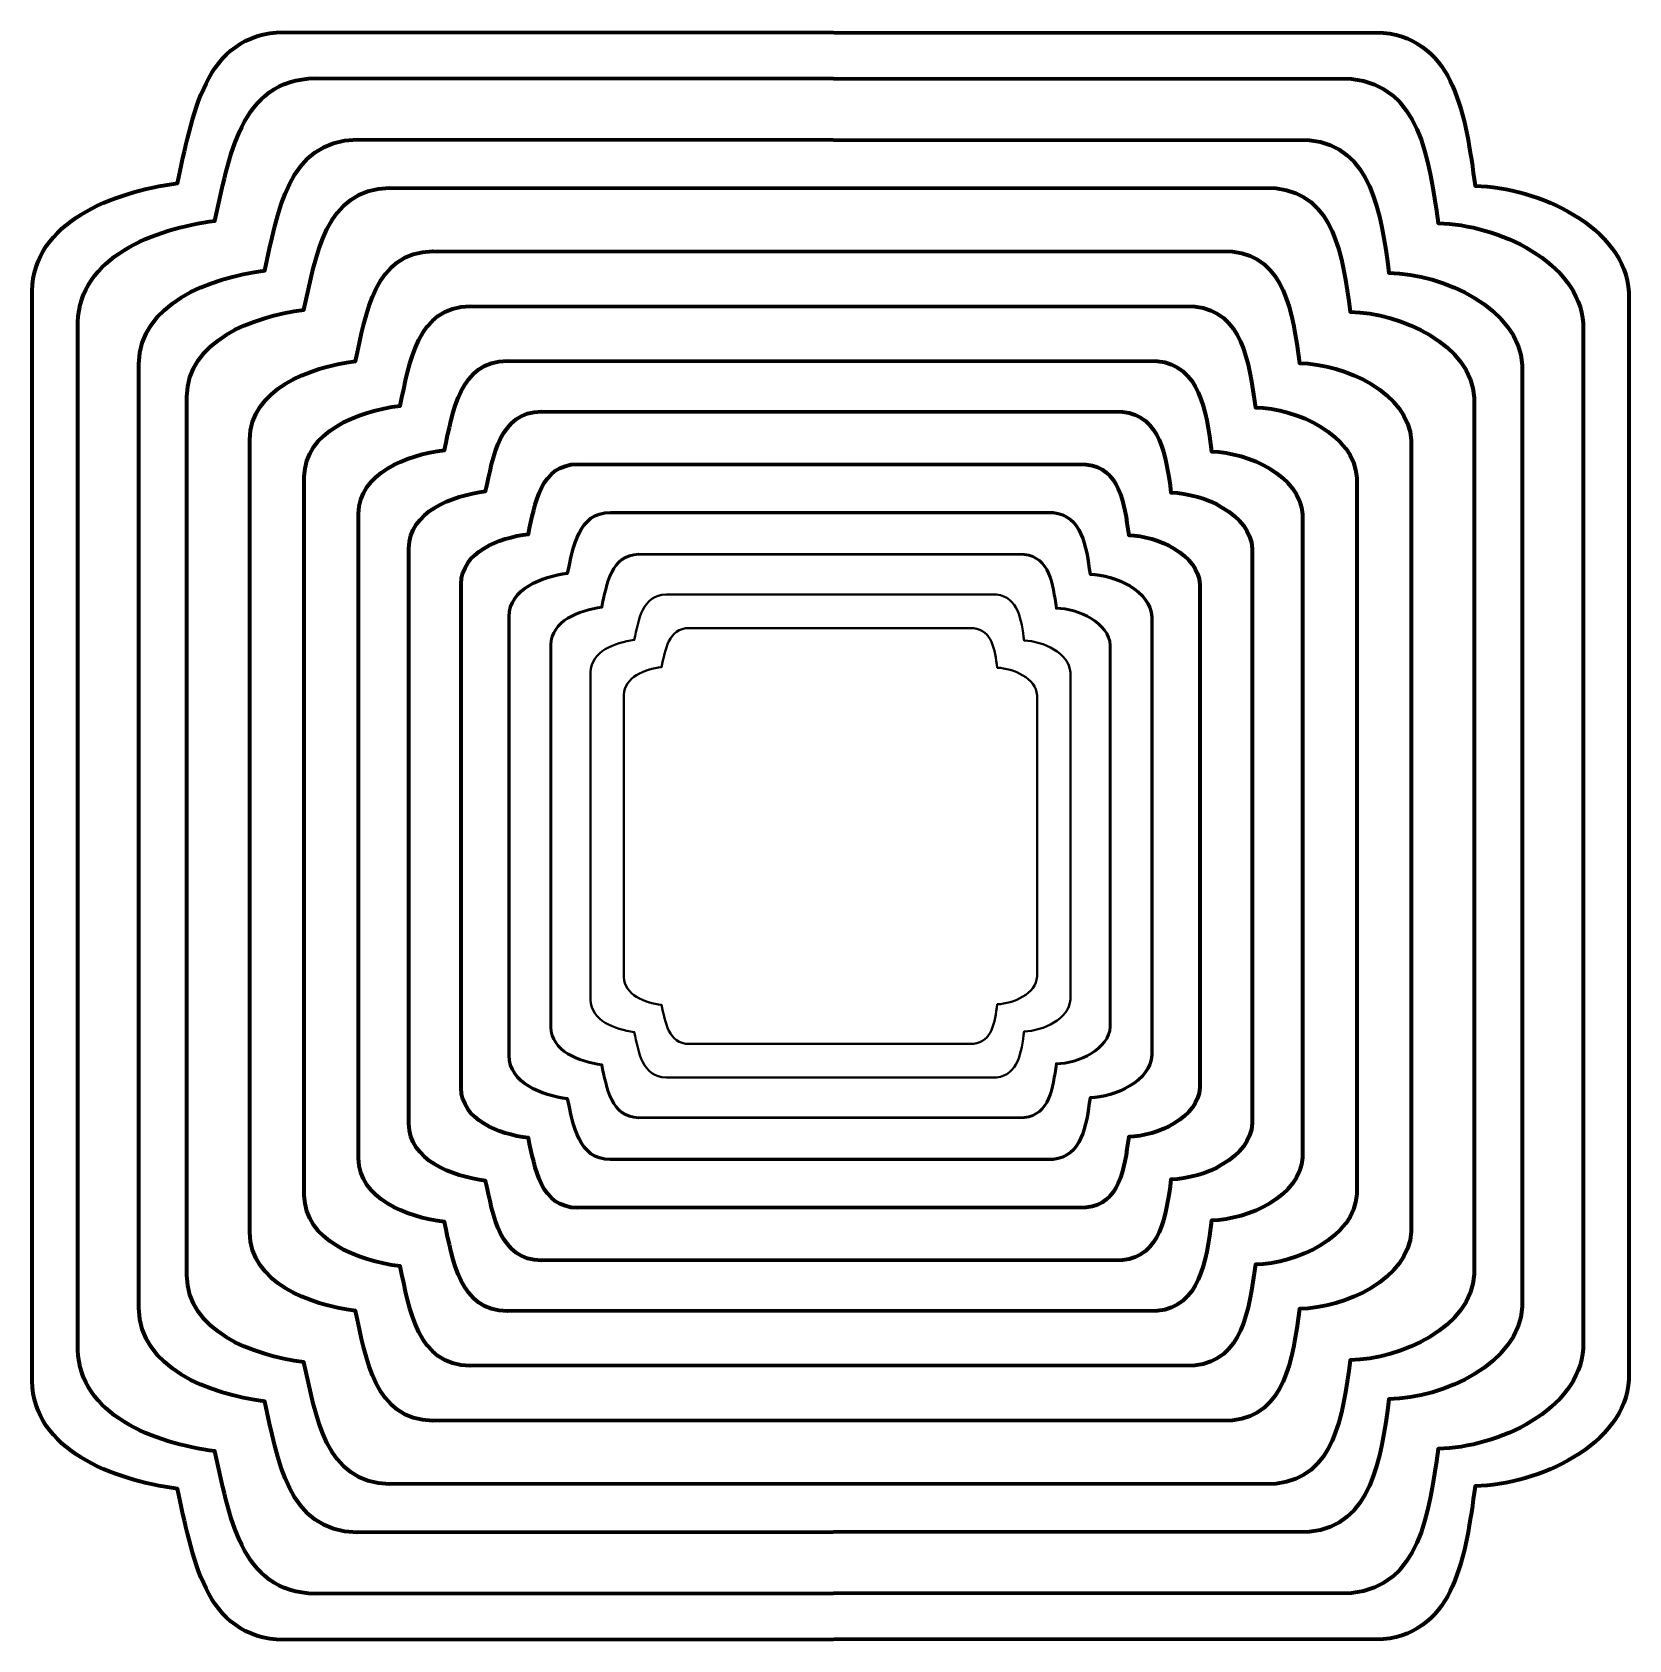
# Model space of a CAD drawing. Header units: centimetres. Extents: x -7.1 to 7.1, y -7.1 to 7.1.
import ezdxf

# ---------------------------------------------------------------- set-up
doc = ezdxf.new("R2010")
doc.units = ezdxf.units.CM
doc.header["$MEASUREMENT"] = 0
doc.layers.add('Layer 1', color=7, linetype='Continuous')

msp = doc.modelspace()

# ---------------------------------------------------------------- linework, layer by layer
at = {"layer": 'Layer 1', "color": 28, "lineweight": 140}
for points in [[(-4.83934, 7.11782), (-5.55296, 7.1078), (-5.65232, 6.36143), (-5.78256, 5.77967), (-5.78256, 5.77967), (-6.35643, 5.70368), (-7.05781, 5.43526), (-7.06959, 4.82718), (-7.06959, 4.82718), (-7.06959, 4.82718), (-7.06959, -4.82794), (-7.06959, -4.82794), (-7.06959, -4.82794), (-7.05781, -5.43603), (-6.35643, -5.70443), (-5.78256, -5.78043), (-5.78256, -5.78043), (-5.65233, -6.36218), (-5.55298, -7.10857), (-4.83934, -7.11858), (-4.83934, -7.11858), (-4.83934, -7.11858), (4.89474, -7.11394), (4.89474, -7.11394), (4.89474, -7.11394), (5.53142, -7.04433), (5.62296, -6.37699), (5.70784, -5.75721), (5.70784, -5.75721), (6.26372, -5.74701), (7.03659, -5.39267), (7.06923, -4.814), (7.06923, -4.814), (7.06923, -4.814), (7.06923, 4.81323), (7.06923, 4.81323), (7.06923, 4.81323), (7.0366, 5.39192), (6.26373, 5.74625), (5.70785, 5.75645), (5.70785, 5.75645), (5.62296, 6.37625), (5.53142, 7.04357), (4.89474, 7.11318), (4.89474, 7.11318), (4.89474, 7.11318), (-4.83934, 7.11782), (-4.83934, 7.11782)], [(-4.56145, 6.70906), (-5.23411, 6.6996), (-5.32776, 5.9961), (-5.45051, 5.44775), (-5.45051, 5.44775), (-5.99142, 5.37611), (-6.65254, 5.12312), (-6.66363, 4.54996), (-6.66363, 4.54996), (-6.66363, 4.54996), (-6.66363, -4.55072), (-6.66363, -4.55072), (-6.66363, -4.55072), (-6.65254, -5.12389), (-5.99142, -5.37688), (-5.45051, -5.44851), (-5.45051, -5.44851), (-5.32776, -5.99685), (-5.2341, -6.70039), (-4.56145, -6.70982), (-4.56145, -6.70982), (-4.56145, -6.70982), (4.61364, -6.70545), (4.61364, -6.70545), (4.61364, -6.70545), (5.21375, -6.63984), (5.30005, -6.01082), (5.38006, -5.42663), (5.38006, -5.42663), (5.90402, -5.41701), (6.63252, -5.08302), (6.66328, -4.53758), (6.66328, -4.53758), (6.66328, -4.53758), (6.66328, 4.53681), (6.66328, 4.53681), (6.66328, 4.53681), (6.63252, 5.08228), (5.90402, 5.41625), (5.38006, 5.42587), (5.38006, 5.42587), (5.30005, 6.01007), (5.21376, 6.63908), (4.61364, 6.70469), (4.61364, 6.70469), (4.61364, 6.70469), (-4.56145, 6.70906), (-4.56145, 6.70906)]]:
    msp.add_open_spline(points, degree=3, knots=[0, 0, 0, 0, 0.07692308, 0.07692308, 0.07692308, 0.07692308, 0.15384615, 0.15384615, 0.15384615, 0.15384615, 0.23076923, 0.23076923, 0.23076923, 0.23076923, 0.30769231, 0.30769231, 0.30769231, 0.30769231, 0.38461538, 0.38461538, 0.38461538, 0.38461538, 0.46153846, 0.46153846, 0.46153846, 0.46153846, 0.53846154, 0.53846154, 0.53846154, 0.53846154, 0.61538462, 0.61538462, 0.61538462, 0.61538462, 0.69230769, 0.69230769, 0.69230769, 0.69230769, 0.76923077, 0.76923077, 0.76923077, 0.76923077, 0.84615385, 0.84615385, 0.84615385, 0.84615385, 1, 1, 1, 1], dxfattribs=at)
at = {"layer": 'Layer 1', "color": 26, "lineweight": 120}
msp.add_open_spline([(-4.19264, 6.16656), (-4.81091, 6.15788), (-4.89698, 5.51124), (-5.00982, 5.00723), (-5.00982, 5.00723), (-5.50697, 4.94139), (-6.11464, 4.70884), (-6.12484, 4.18202), (-6.12484, 4.18202), (-6.12484, 4.18202), (-6.12484, -4.1828), (-6.12484, -4.1828), (-6.12484, -4.1828), (-6.11464, -4.70963), (-5.50697, -4.94217), (-5.00982, -5.008), (-5.00982, -5.008), (-4.89698, -5.51201), (-4.81093, -6.15866), (-4.19264, -6.16733), (-4.19264, -6.16733), (-4.19264, -6.16733), (4.2406, -6.16332), (4.2406, -6.16332), (4.2406, -6.16332), (4.79218, -6.10301), (4.87149, -5.52484), (4.94505, -4.98791), (4.94505, -4.98791), (5.42665, -4.97905), (6.09623, -4.67208), (6.12451, -4.17074), (6.12451, -4.17074), (6.12451, -4.17074), (6.12451, 4.16993), (6.12451, 4.16993), (6.12451, 4.16993), (6.09622, 4.6713), (5.42664, 4.97829), (4.94504, 4.98712), (4.94504, 4.98712), (4.87149, 5.5241), (4.79218, 6.10224), (4.2406, 6.16255), (4.2406, 6.16255), (4.2406, 6.16255), (-4.19264, 6.16656), (-4.19264, 6.16656)], degree=3, knots=[0, 0, 0, 0, 0.07692308, 0.07692308, 0.07692308, 0.07692308, 0.15384615, 0.15384615, 0.15384615, 0.15384615, 0.23076923, 0.23076923, 0.23076923, 0.23076923, 0.30769231, 0.30769231, 0.30769231, 0.30769231, 0.38461538, 0.38461538, 0.38461538, 0.38461538, 0.46153846, 0.46153846, 0.46153846, 0.46153846, 0.53846154, 0.53846154, 0.53846154, 0.53846154, 0.61538462, 0.61538462, 0.61538462, 0.61538462, 0.69230769, 0.69230769, 0.69230769, 0.69230769, 0.76923077, 0.76923077, 0.76923077, 0.76923077, 0.84615385, 0.84615385, 0.84615385, 0.84615385, 1, 1, 1, 1], dxfattribs=at)
at = {"layer": 'Layer 1', "color": 17, "lineweight": 120}
msp.add_open_spline([(-3.90213, 5.73922), (-4.47755, 5.73115), (-4.55767, 5.12932), (-4.66267, 4.66024), (-4.66267, 4.66024), (-5.12539, 4.59895), (-5.69095, 4.38252), (-5.70043, 3.89222), (-5.70043, 3.89222), (-5.70043, 3.89222), (-5.70043, -3.89296), (-5.70043, -3.89296), (-5.70043, -3.89296), (-5.69094, -4.38329), (-5.12538, -4.59971), (-4.66267, -4.66098), (-4.66267, -4.66098), (-4.55767, -5.13006), (-4.47754, -5.73191), (-3.90213, -5.73997), (-3.90213, -5.73997), (-3.90213, -5.73997), (3.94674, -5.73624), (3.94674, -5.73624), (3.94674, -5.73624), (4.46008, -5.68011), (4.53389, -5.14201), (4.60234, -4.64228), (4.60234, -4.64228), (5.05059, -4.63403), (5.67376, -4.34833), (5.70008, -3.88174), (5.70008, -3.88174), (5.70008, -3.88174), (5.70008, 3.88097), (5.70008, 3.88097), (5.70008, 3.88097), (5.67376, 4.34757), (5.05059, 4.63328), (4.60234, 4.6415), (4.60234, 4.6415), (4.53389, 5.14128), (4.46008, 5.67935), (3.94674, 5.73548), (3.94674, 5.73548), (3.94674, 5.73548), (-3.90213, 5.73922), (-3.90213, 5.73922)], degree=3, knots=[0, 0, 0, 0, 0.07692308, 0.07692308, 0.07692308, 0.07692308, 0.15384615, 0.15384615, 0.15384615, 0.15384615, 0.23076923, 0.23076923, 0.23076923, 0.23076923, 0.30769231, 0.30769231, 0.30769231, 0.30769231, 0.38461538, 0.38461538, 0.38461538, 0.38461538, 0.46153846, 0.46153846, 0.46153846, 0.46153846, 0.53846154, 0.53846154, 0.53846154, 0.53846154, 0.61538462, 0.61538462, 0.61538462, 0.61538462, 0.69230769, 0.69230769, 0.69230769, 0.69230769, 0.76923077, 0.76923077, 0.76923077, 0.76923077, 0.84615385, 0.84615385, 0.84615385, 0.84615385, 1, 1, 1, 1], dxfattribs=at)
at = {"layer": 'Layer 1', "color": 22, "lineweight": 106}
msp.add_open_spline([(-3.5206, 5.17801), (-4.03976, 5.17072), (-4.11205, 4.62773), (-4.20679, 4.20452), (-4.20679, 4.20452), (-4.62426, 4.14922), (-5.13453, 3.95394), (-5.14308, 3.5116), (-5.14308, 3.5116), (-5.14308, 3.5116), (-5.14308, -3.51236), (-5.14308, -3.51236), (-5.14308, -3.51236), (-5.13453, -3.95474), (-4.62427, -4.14999), (-4.20679, -4.20528), (-4.20679, -4.20528), (-4.11205, -4.62848), (-4.03977, -5.17148), (-3.5206, -5.17877), (-3.5206, -5.17877), (-3.5206, -5.17877), (3.5608, -5.17539), (3.5608, -5.17539), (3.5608, -5.17539), (4.02396, -5.12475), (4.09056, -4.63928), (4.15232, -4.1884), (4.15232, -4.1884), (4.55672, -4.18094), (5.11897, -3.92318), (5.14271, -3.50223), (5.14271, -3.50223), (5.14271, -3.50223), (5.14271, 3.50147), (5.14271, 3.50147), (5.14271, 3.50147), (5.11897, 3.92244), (4.55672, 4.18021), (4.15232, 4.18763), (4.15232, 4.18763), (4.09056, 4.63854), (4.02396, 5.12401), (3.5608, 5.17465), (3.5608, 5.17465), (3.5608, 5.17465), (-3.5206, 5.17803), (-3.5206, 5.17803), (-3.5206, 5.17803), (-3.5206, 5.17803), (-3.5206, 5.17801), (-3.5206, 5.17801)], degree=3, knots=[0, 0, 0, 0, 0.07142857, 0.07142857, 0.07142857, 0.07142857, 0.14285714, 0.14285714, 0.14285714, 0.14285714, 0.21428571, 0.21428571, 0.21428571, 0.21428571, 0.28571429, 0.28571429, 0.28571429, 0.28571429, 0.35714286, 0.35714286, 0.35714286, 0.35714286, 0.42857143, 0.42857143, 0.42857143, 0.42857143, 0.5, 0.5, 0.5, 0.5, 0.57142857, 0.57142857, 0.57142857, 0.57142857, 0.64285714, 0.64285714, 0.64285714, 0.64285714, 0.71428571, 0.71428571, 0.71428571, 0.71428571, 0.78571429, 0.78571429, 0.78571429, 0.78571429, 0.85714286, 0.85714286, 0.85714286, 0.85714286, 1, 1, 1, 1], dxfattribs=at)
at = {"layer": 'Layer 1', "color": 13, "lineweight": 100}
msp.add_open_spline([(-3.18994, 4.69163), (-3.66033, 4.68503), (-3.72584, 4.19305), (-3.81167, 3.8096), (-3.81167, 3.8096), (-4.18993, 3.75949), (-4.65228, 3.58256), (-4.66003, 3.18175), (-4.66003, 3.18175), (-4.66003, 3.18175), (-4.66003, -3.18249), (-4.66003, -3.18249), (-4.66003, -3.18249), (-4.65228, -3.58331), (-4.18994, -3.76024), (-3.81167, -3.81032), (-3.81167, -3.81032), (-3.72584, -4.19379), (-3.66034, -4.68579), (-3.18994, -4.69238), (-3.18994, -4.69238), (-3.18994, -4.69238), (3.22634, -4.68933), (3.22634, -4.68933), (3.22634, -4.68933), (3.646, -4.64345), (3.70633, -4.20357), (3.7623, -3.79503), (3.7623, -3.79503), (4.12873, -3.78828), (4.63816, -3.55473), (4.65968, -3.17331), (4.65968, -3.17331), (4.65968, -3.17331), (4.65968, 3.17257), (4.65968, 3.17257), (4.65968, 3.17257), (4.63817, 3.554), (4.12873, 3.78757), (3.7623, 3.79429), (3.7623, 3.79429), (3.70634, 4.20284), (3.646, 4.64271), (3.22634, 4.6886), (3.22634, 4.6886), (3.22634, 4.6886), (-3.18994, 4.69163), (-3.18994, 4.69163)], degree=3, knots=[0, 0, 0, 0, 0.07692308, 0.07692308, 0.07692308, 0.07692308, 0.15384615, 0.15384615, 0.15384615, 0.15384615, 0.23076923, 0.23076923, 0.23076923, 0.23076923, 0.30769231, 0.30769231, 0.30769231, 0.30769231, 0.38461538, 0.38461538, 0.38461538, 0.38461538, 0.46153846, 0.46153846, 0.46153846, 0.46153846, 0.53846154, 0.53846154, 0.53846154, 0.53846154, 0.61538462, 0.61538462, 0.61538462, 0.61538462, 0.69230769, 0.69230769, 0.69230769, 0.69230769, 0.76923077, 0.76923077, 0.76923077, 0.76923077, 0.84615385, 0.84615385, 0.84615385, 0.84615385, 1, 1, 1, 1], dxfattribs=at)
at = {"layer": 'Layer 1', "color": 9, "lineweight": 90}
msp.add_open_spline([(-2.86153, 4.20854), (-3.28349, 4.20262), (-3.34225, 3.7613), (-3.41925, 3.41732), (-3.41925, 3.41732), (-3.75857, 3.37237), (-4.17331, 3.21365), (-4.18025, 2.85412), (-4.18025, 2.85412), (-4.18025, 2.85412), (-4.18025, -2.85488), (-4.18025, -2.85488), (-4.18025, -2.85488), (-4.17331, -3.21443), (-3.75857, -3.37315), (-3.41925, -3.41806), (-3.41925, -3.41806), (-3.34225, -3.76205), (-3.2835, -4.2034), (-2.86153, -4.2093), (-2.86153, -4.2093), (-2.86153, -4.2093), (2.89414, -4.20657), (2.89414, -4.20657), (2.89414, -4.20657), (3.27059, -4.16541), (3.32471, -3.77083), (3.37492, -3.40435), (3.37492, -3.40435), (3.70361, -3.3983), (4.16061, -3.18879), (4.1799, -2.84664), (4.1799, -2.84664), (4.1799, -2.84664), (4.1799, 2.84587), (4.1799, 2.84587), (4.1799, 2.84587), (4.1606, 3.18804), (3.70361, 3.39756), (3.37492, 3.40358), (3.37492, 3.40358), (3.32471, 3.77007), (3.27059, 4.16464), (2.89414, 4.20581), (2.89414, 4.20581), (2.89414, 4.20581), (-2.86153, 4.20853), (-2.86153, 4.20853), (-2.86153, 4.20853), (-2.86153, 4.20853), (-2.86153, 4.20854), (-2.86153, 4.20854)], degree=3, knots=[0, 0, 0, 0, 0.07142857, 0.07142857, 0.07142857, 0.07142857, 0.14285714, 0.14285714, 0.14285714, 0.14285714, 0.21428571, 0.21428571, 0.21428571, 0.21428571, 0.28571429, 0.28571429, 0.28571429, 0.28571429, 0.35714286, 0.35714286, 0.35714286, 0.35714286, 0.42857143, 0.42857143, 0.42857143, 0.42857143, 0.5, 0.5, 0.5, 0.5, 0.57142857, 0.57142857, 0.57142857, 0.57142857, 0.64285714, 0.64285714, 0.64285714, 0.64285714, 0.71428571, 0.71428571, 0.71428571, 0.71428571, 0.78571429, 0.78571429, 0.78571429, 0.78571429, 0.85714286, 0.85714286, 0.85714286, 0.85714286, 1, 1, 1, 1], dxfattribs=at)
at = {"layer": 'Layer 1', "color": 30, "lineweight": 80}
msp.add_open_spline([(-2.55631, 3.75956), (-2.93327, 3.75428), (-2.98575, 3.36003), (-3.05453, 3.05275), (-3.05453, 3.05275), (-3.35766, 3.01259), (-3.72815, 2.87081), (-3.73435, 2.54962), (-3.73435, 2.54962), (-3.73435, 2.54962), (-3.73435, -2.55039), (-3.73435, -2.55039), (-3.73435, -2.55039), (-3.72815, -2.87159), (-3.35766, -3.01337), (-3.05453, -3.0535), (-3.05453, -3.0535), (-2.98575, -3.3608), (-2.93326, -3.75508), (-2.55631, -3.76034), (-2.55631, -3.76034), (-2.55631, -3.76034), (2.5854, -3.7579), (2.5854, -3.7579), (2.5854, -3.7579), (2.92169, -3.72113), (2.97004, -3.36863), (3.01489, -3.04125), (3.01489, -3.04125), (3.30854, -3.03585), (3.71679, -2.84869), (3.73403, -2.54304), (3.73403, -2.54304), (3.73403, -2.54304), (3.73403, 2.54226), (3.73403, 2.54226), (3.73403, 2.54226), (3.7168, 2.84792), (3.30854, 3.0351), (3.01489, 3.04046), (3.01489, 3.04046), (2.97005, 3.36786), (2.9217, 3.72034), (2.5854, 3.75713), (2.5854, 3.75713), (2.5854, 3.75713), (-2.55631, 3.75955), (-2.55631, 3.75955), (-2.55631, 3.75955), (-2.55631, 3.75955), (-2.55631, 3.75956), (-2.55631, 3.75956)], degree=3, knots=[0, 0, 0, 0, 0.07142857, 0.07142857, 0.07142857, 0.07142857, 0.14285714, 0.14285714, 0.14285714, 0.14285714, 0.21428571, 0.21428571, 0.21428571, 0.21428571, 0.28571429, 0.28571429, 0.28571429, 0.28571429, 0.35714286, 0.35714286, 0.35714286, 0.35714286, 0.42857143, 0.42857143, 0.42857143, 0.42857143, 0.5, 0.5, 0.5, 0.5, 0.57142857, 0.57142857, 0.57142857, 0.57142857, 0.64285714, 0.64285714, 0.64285714, 0.64285714, 0.71428571, 0.71428571, 0.71428571, 0.71428571, 0.78571429, 0.78571429, 0.78571429, 0.78571429, 0.85714286, 0.85714286, 0.85714286, 0.85714286, 1, 1, 1, 1], dxfattribs=at)
at = {"layer": 'Layer 1', "color": 30, "lineweight": 70}
msp.add_open_spline([(-2.23907, 3.2929), (-2.56924, 3.28828), (-2.61521, 2.94298), (-2.67547, 2.67383), (-2.67547, 2.67383), (-2.94097, 2.63864), (-3.26549, 2.51445), (-3.2709, 2.23313), (-3.2709, 2.23313), (-3.2709, 2.23313), (-3.2709, -2.23389), (-3.2709, -2.23389), (-3.2709, -2.23389), (-3.26549, -2.51523), (-2.94097, -2.63942), (-2.67547, -2.67457), (-2.67547, -2.67457), (-2.61521, -2.94373), (-2.56924, -3.28906), (-2.23907, -3.29367), (-2.23907, -3.29367), (-2.23907, -3.29367), (2.26449, -3.29154), (2.26449, -3.29154), (2.26449, -3.29154), (2.55905, -3.25934), (2.60141, -2.95059), (2.64067, -2.66383), (2.64067, -2.66383), (2.89786, -2.65911), (3.25544, -2.49516), (3.27054, -2.22746), (3.27054, -2.22746), (3.27054, -2.22746), (3.27054, 2.2267), (3.27054, 2.2267), (3.27054, 2.2267), (3.25545, 2.49442), (2.89787, 2.65837), (2.64067, 2.66305), (2.64067, 2.66305), (2.6014, 2.94983), (2.55904, 3.25857), (2.26449, 3.29079), (2.26449, 3.29079), (2.26449, 3.29079), (-2.23907, 3.2929), (-2.23907, 3.2929)], degree=3, knots=[0, 0, 0, 0, 0.07692308, 0.07692308, 0.07692308, 0.07692308, 0.15384615, 0.15384615, 0.15384615, 0.15384615, 0.23076923, 0.23076923, 0.23076923, 0.23076923, 0.30769231, 0.30769231, 0.30769231, 0.30769231, 0.38461538, 0.38461538, 0.38461538, 0.38461538, 0.46153846, 0.46153846, 0.46153846, 0.46153846, 0.53846154, 0.53846154, 0.53846154, 0.53846154, 0.61538462, 0.61538462, 0.61538462, 0.61538462, 0.69230769, 0.69230769, 0.69230769, 0.69230769, 0.76923077, 0.76923077, 0.76923077, 0.76923077, 0.84615385, 0.84615385, 0.84615385, 0.84615385, 1, 1, 1, 1], dxfattribs=at)
at = {"layer": 'Layer 1', "color": 31, "lineweight": 60}
msp.add_open_spline([(-1.94856, 2.86556), (-2.23587, 2.86153), (-2.27589, 2.56104), (-2.32833, 2.32684), (-2.32833, 2.32684), (-2.55938, 2.29621), (-2.84178, 2.18813), (-2.84649, 1.94331), (-2.84649, 1.94331), (-2.84649, 1.94331), (-2.84649, -1.94407), (-2.84649, -1.94407), (-2.84649, -1.94407), (-2.84178, -2.18889), (-2.55938, -2.29697), (-2.32833, -2.32755), (-2.32833, -2.32755), (-2.27589, -2.5618), (-2.23588, -2.8623), (-1.94856, -2.86632), (-1.94856, -2.86632), (-1.94856, -2.86632), (1.97063, -2.86447), (1.97063, -2.86447), (1.97063, -2.86447), (2.22694, -2.83645), (2.26382, -2.56777), (2.29799, -2.31821), (2.29799, -2.31821), (2.52182, -2.31411), (2.833, -2.17143), (2.84612, -1.93846), (2.84612, -1.93846), (2.84612, -1.93846), (2.84612, 1.93772), (2.84612, 1.93772), (2.84612, 1.93772), (2.83299, 2.17069), (2.52181, 2.31337), (2.29799, 2.31744), (2.29799, 2.31744), (2.26382, 2.56702), (2.22695, 2.83569), (1.97063, 2.86371), (1.97063, 2.86371), (1.97063, 2.86371), (-1.94856, 2.86555), (-1.94856, 2.86555), (-1.94856, 2.86555), (-1.94856, 2.86555), (-1.94856, 2.86556), (-1.94856, 2.86556)], degree=3, knots=[0, 0, 0, 0, 0.07142857, 0.07142857, 0.07142857, 0.07142857, 0.14285714, 0.14285714, 0.14285714, 0.14285714, 0.21428571, 0.21428571, 0.21428571, 0.21428571, 0.28571429, 0.28571429, 0.28571429, 0.28571429, 0.35714286, 0.35714286, 0.35714286, 0.35714286, 0.42857143, 0.42857143, 0.42857143, 0.42857143, 0.5, 0.5, 0.5, 0.5, 0.57142857, 0.57142857, 0.57142857, 0.57142857, 0.64285714, 0.64285714, 0.64285714, 0.64285714, 0.71428571, 0.71428571, 0.71428571, 0.71428571, 0.78571429, 0.78571429, 0.78571429, 0.78571429, 0.85714286, 0.85714286, 0.85714286, 0.85714286, 1, 1, 1, 1], dxfattribs=at)
at = {"layer": 'Layer 1', "color": 31, "lineweight": 53}
msp.add_open_spline([(-1.69593, 2.49396), (-1.94599, 2.49047), (-1.98082, 2.22893), (-2.02647, 2.02509), (-2.02647, 2.02509), (-2.22756, 1.99845), (-2.47334, 1.90438), (-2.47743, 1.6913), (-2.47743, 1.6913), (-2.47743, 1.6913), (-2.47743, -1.69204), (-2.47743, -1.69204), (-2.47743, -1.69204), (-2.47334, -1.90512), (-2.22757, -1.99918), (-2.02647, -2.02579), (-2.02647, -2.02579), (-1.98082, -2.22968), (-1.94599, -2.49121), (-1.69593, -2.49471), (-1.69593, -2.49471), (-1.69593, -2.49471), (1.7151, -2.4931), (1.7151, -2.4931), (1.7151, -2.4931), (1.93817, -2.46872), (1.97028, -2.23487), (2.00002, -2.01767), (2.00002, -2.01767), (2.19481, -2.0141), (2.46565, -1.88992), (2.47708, -1.68716), (2.47708, -1.68716), (2.47708, -1.68716), (2.47708, 1.68644), (2.47708, 1.68644), (2.47708, 1.68644), (2.46565, 1.8892), (2.19481, 2.01338), (2.00002, 2.01692), (2.00002, 2.01692), (1.97028, 2.23415), (1.93817, 2.46798), (1.7151, 2.49236), (1.7151, 2.49236), (1.7151, 2.49236), (-1.69593, 2.49396), (-1.69593, 2.49396)], degree=3, knots=[0, 0, 0, 0, 0.07692308, 0.07692308, 0.07692308, 0.07692308, 0.15384615, 0.15384615, 0.15384615, 0.15384615, 0.23076923, 0.23076923, 0.23076923, 0.23076923, 0.30769231, 0.30769231, 0.30769231, 0.30769231, 0.38461538, 0.38461538, 0.38461538, 0.38461538, 0.46153846, 0.46153846, 0.46153846, 0.46153846, 0.53846154, 0.53846154, 0.53846154, 0.53846154, 0.61538462, 0.61538462, 0.61538462, 0.61538462, 0.69230769, 0.69230769, 0.69230769, 0.69230769, 0.76923077, 0.76923077, 0.76923077, 0.76923077, 0.84615385, 0.84615385, 0.84615385, 0.84615385, 1, 1, 1, 1], dxfattribs=at)
at = {"layer": 'Layer 1', "color": 21, "lineweight": 40}
msp.add_open_spline([(-1.45429, 2.13853), (-1.66872, 2.13553), (-1.69858, 1.91127), (-1.73772, 1.73647), (-1.73772, 1.73647), (-1.91015, 1.71362), (-2.12091, 1.63294), (-2.12443, 1.45024), (-2.12443, 1.45024), (-2.12443, 1.45024), (-2.12443, -1.451), (-2.12443, -1.451), (-2.12443, -1.451), (-2.12091, -1.63372), (-1.91015, -1.71438), (-1.73772, -1.7372), (-1.73772, -1.7372), (-1.69857, -1.91204), (-1.66872, -2.13629), (-1.45429, -2.1393), (-1.45429, -2.1393), (-1.45429, -2.1393), (1.47069, -2.13792), (1.47069, -2.13792), (1.47069, -2.13792), (1.66197, -2.11702), (1.68949, -1.91648), (1.71501, -1.73023), (1.71501, -1.73023), (1.88206, -1.72718), (2.11428, -1.6207), (2.12408, -1.44683), (2.12408, -1.44683), (2.12408, -1.44683), (2.12408, 1.44605), (2.12408, 1.44605), (2.12408, 1.44605), (2.11428, 1.61992), (1.88205, 1.72641), (1.71501, 1.72944), (1.71501, 1.72944), (1.6895, 1.91571), (1.66198, 2.11622), (1.47069, 2.13713), (1.47069, 2.13713), (1.47069, 2.13713), (-1.45429, 2.13851), (-1.45429, 2.13851), (-1.45429, 2.13851), (-1.45429, 2.13851), (-1.45429, 2.13853), (-1.45429, 2.13853)], degree=3, knots=[0, 0, 0, 0, 0.07142857, 0.07142857, 0.07142857, 0.07142857, 0.14285714, 0.14285714, 0.14285714, 0.14285714, 0.21428571, 0.21428571, 0.21428571, 0.21428571, 0.28571429, 0.28571429, 0.28571429, 0.28571429, 0.35714286, 0.35714286, 0.35714286, 0.35714286, 0.42857143, 0.42857143, 0.42857143, 0.42857143, 0.5, 0.5, 0.5, 0.5, 0.57142857, 0.57142857, 0.57142857, 0.57142857, 0.64285714, 0.64285714, 0.64285714, 0.64285714, 0.71428571, 0.71428571, 0.71428571, 0.71428571, 0.78571429, 0.78571429, 0.78571429, 0.78571429, 0.85714286, 0.85714286, 0.85714286, 0.85714286, 1, 1, 1, 1], dxfattribs=at)
at = {"layer": 'Layer 1', "color": 9, "lineweight": 40}
msp.add_open_spline([(-1.25218, 1.84125), (-1.43681, 1.83867), (-1.46252, 1.64557), (-1.49623, 1.49507), (-1.49623, 1.49507), (-1.64469, 1.4754), (-1.82616, 1.40594), (-1.82919, 1.24863), (-1.82919, 1.24863), (-1.82919, 1.24863), (-1.82919, -1.24938), (-1.82919, -1.24938), (-1.82919, -1.24938), (-1.82616, -1.4067), (-1.64469, -1.47615), (-1.49623, -1.4958), (-1.49623, -1.4958), (-1.46252, -1.64633), (-1.43682, -1.83942), (-1.25218, -1.84201), (-1.25218, -1.84201), (-1.25218, -1.84201), (1.26626, -1.84082), (1.26626, -1.84082), (1.26626, -1.84082), (1.43096, -1.82281), (1.45466, -1.65016), (1.47663, -1.48979), (1.47663, -1.48979), (1.62045, -1.48716), (1.8204, -1.39548), (1.82885, -1.24577), (1.82885, -1.24577), (1.82885, -1.24577), (1.82885, 1.24504), (1.82885, 1.24504), (1.82885, 1.24504), (1.8204, 1.39473), (1.62046, 1.48643), (1.47663, 1.48904), (1.47663, 1.48904), (1.45465, 1.64941), (1.43095, 1.82206), (1.26626, 1.84006), (1.26626, 1.84006), (1.26626, 1.84006), (-1.25218, 1.84125), (-1.25218, 1.84125)], degree=3, knots=[0, 0, 0, 0, 0.07692308, 0.07692308, 0.07692308, 0.07692308, 0.15384615, 0.15384615, 0.15384615, 0.15384615, 0.23076923, 0.23076923, 0.23076923, 0.23076923, 0.30769231, 0.30769231, 0.30769231, 0.30769231, 0.38461538, 0.38461538, 0.38461538, 0.38461538, 0.46153846, 0.46153846, 0.46153846, 0.46153846, 0.53846154, 0.53846154, 0.53846154, 0.53846154, 0.61538462, 0.61538462, 0.61538462, 0.61538462, 0.69230769, 0.69230769, 0.69230769, 0.69230769, 0.76923077, 0.76923077, 0.76923077, 0.76923077, 0.84615385, 0.84615385, 0.84615385, 0.84615385, 1, 1, 1, 1], dxfattribs=at)

doc.saveas('drawing.dxf')
